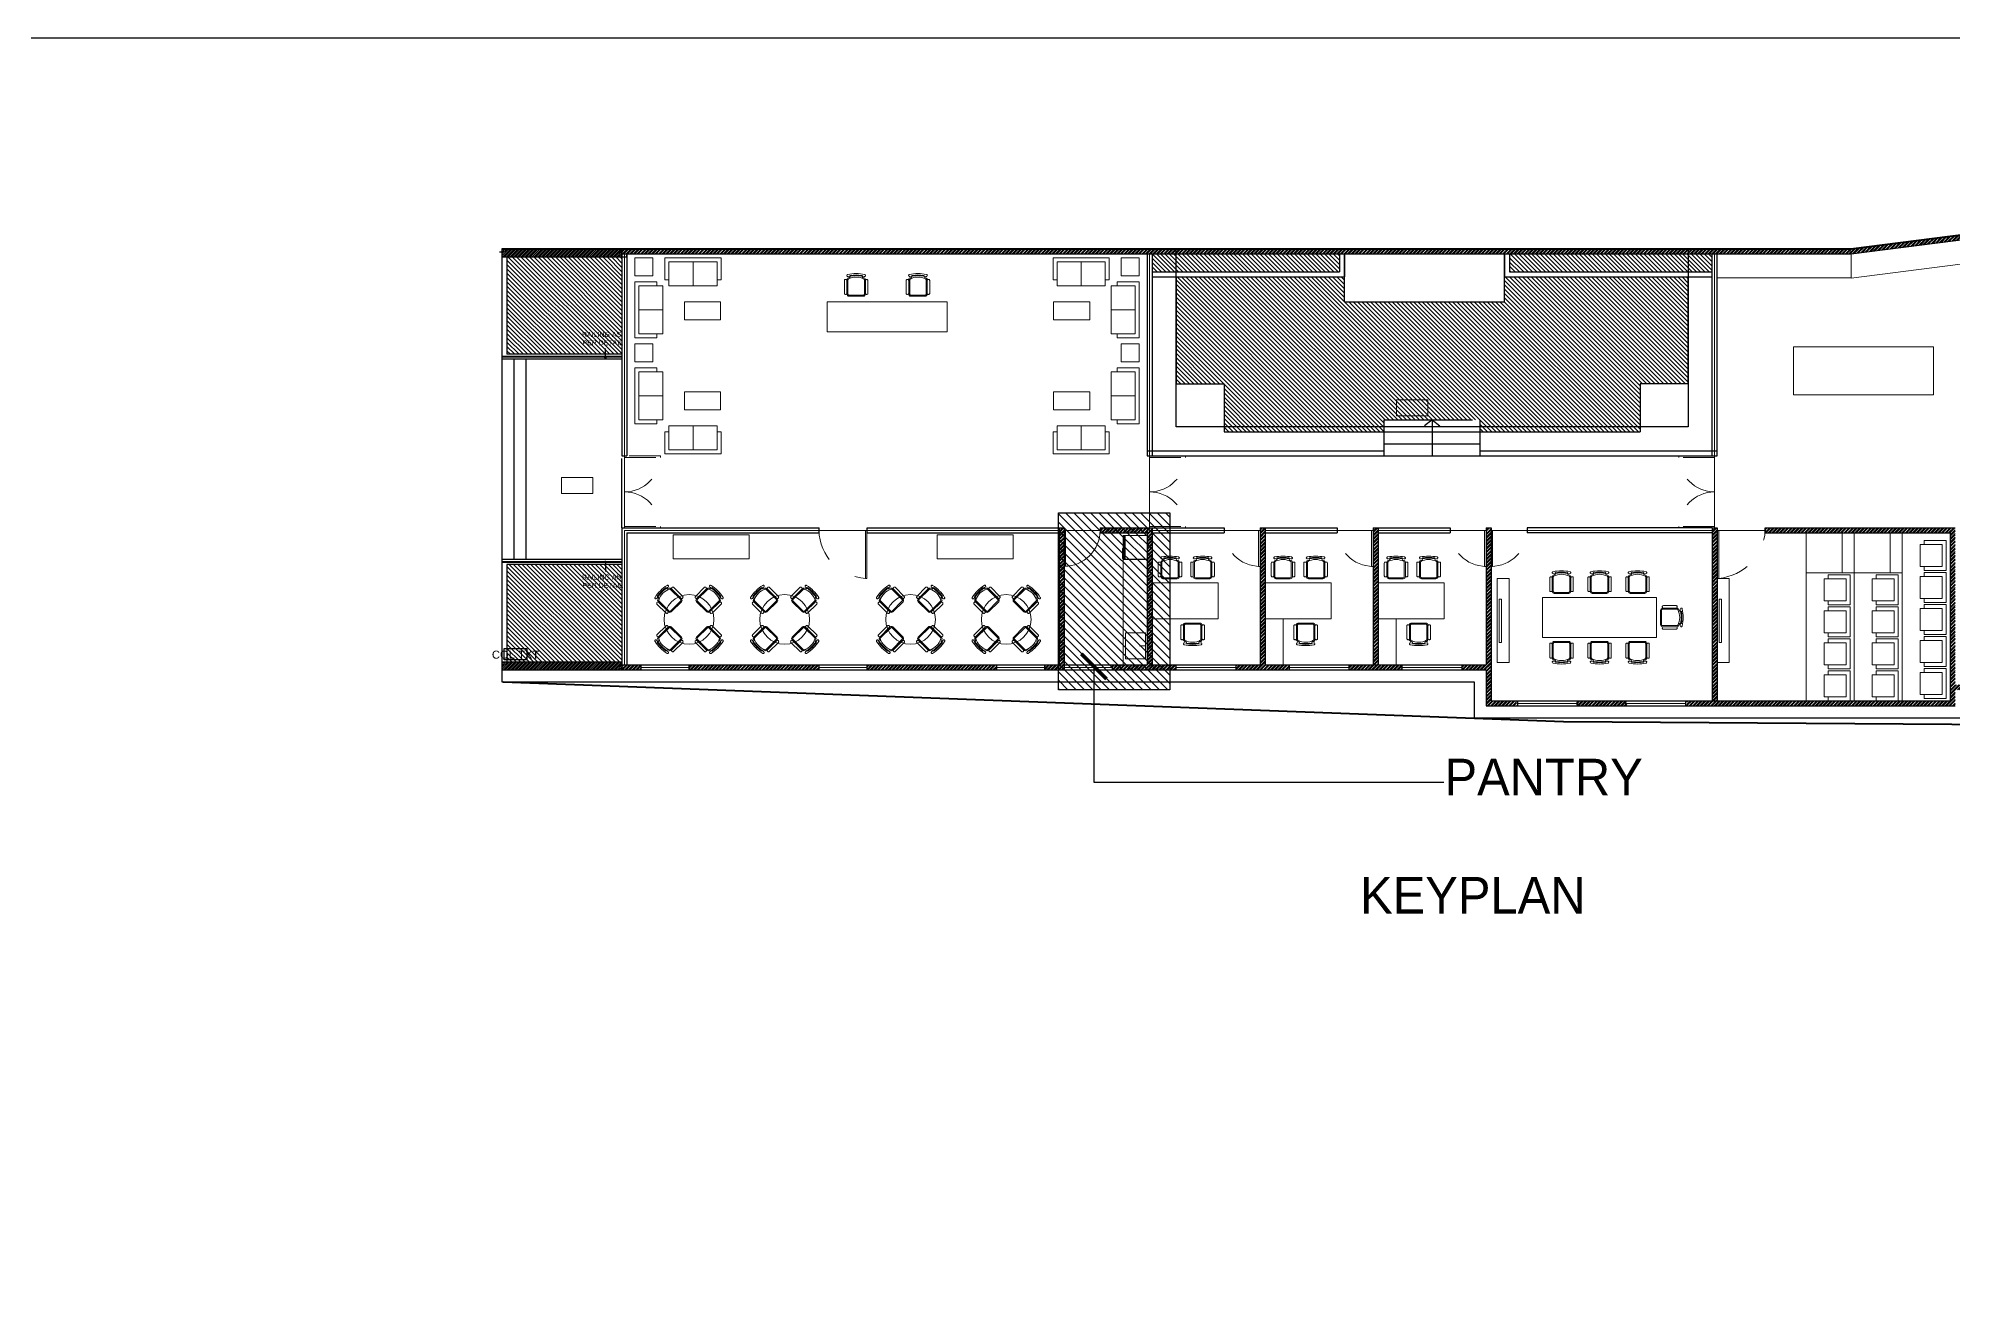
# Model space of a CAD drawing. Header units: metres. Extents: x 494 to 1845, y -666 to 1061.
# Drawn here: x 1405.36 to 1411.47, y 292.71 to 296.7 of the extents above; entities that cross this region are included whole.
import ezdxf
from ezdxf.enums import TextEntityAlignment as Align

# ---------------------------------------------------------------- set-up
doc = ezdxf.new("R2010")
doc.units = ezdxf.units.M
doc.header["$MEASUREMENT"] = 0
for name, pattern in [('1', [0]), ('141011 - Typical Flr Plans -1 - 1.5 & 1-2 BHK_ Kolshet Namrata1$0$HIDDEN', [0.375, 0.25, -0.125]), ('ACAD_ISO02W100', [15, 12, -3])]:
    doc.linetypes.add(name, pattern=pattern)
for name, color, linetype, lineweight in [('01 WALL', 7, 'Continuous', 25), ('07 TEXT', 7, 'Continuous', 13), ('A-Wall Hatch', 8, 'Continuous', 9), ('col hatch', 8, 'Continuous', 13), ('VDA-DOOR', 23, 'Continuous', 5), ('VDA-FURNITURE', 8, 'Continuous', 13), ('VDA-HATCH', 8, 'Continuous', 9), ('VDA-RAILING', 25, 'Continuous', 5), ('VDA-WALL', 250, 'Continuous', 25), ('VDA-WINDOW', 5, 'Continuous', 9), ('VDA_FURNITURE', 8, 'Continuous', 13)]:
    doc.layers.add(name, color=color, linetype=linetype, lineweight=lineweight)
for name, color, linetype in [('COLUMN', 1, 'Continuous'), ('PLOT - SURVEY', 1, '1'), ('SHEET', 7, 'Continuous'), ('VDA-TEXT', 250, '1'), ('VDA-WALL BELOW', 8, 'Continuous'), ('VDA_RAILING NOTE', 4, '1'), ('VDA_ROOF', 250, 'Continuous')]:
    doc.layers.add(name, color=color, linetype=linetype)
doc.styles.add('arial', font='arial.ttf', dxfattribs={"height": 0.3})
doc.styles.add('AutoDCRFont', font='arial.ttf')
doc.styles.add('RS', font='GOTHIC.TTF')
doc.styles.get("Standard").update_dxf_attribs({"font": 'arial.ttf'})
doc.dimstyles.new('SMALL', dxfattribs={"dimtxt": 0.16, "dimasz": 0.05, "dimexe": 0, "dimexo": 0, "dimgap": 0.05, "dimtad": 0, "dimdec": 1, "dimzin": 0, "dimdsep": 46, "dimtxsty": 'RS', "dimblk": 'ARCHTICK', "dimcen": 2.5, "dimclrd": 256, "dimclre": 256, "dimclrt": 5, "dimadec": 0, "dimazin": 0, "dimtfac": 1, "dimtofl": 0, "dimtmove": 0, "dimatfit": 3, "dimldrblk": 'ARCHTICK', "dimfxl": 0, "dimtolj": 1, "dimtzin": 0, "dimarcsym": 0})
pattern_1 = [(45, (-1377.91861, -270.13824), (-0.0450780573, 0.0450780573), []), (45, (-1377.88856, -270.13824), (-0.0450780573, 0.0450780573), [])]
pattern_2 = [(315, (-1377.91861, -270.13824), (0.053916892, 0.053916892), [])]

# ---------------------------------------------------------------- blocks, each defined once
blk = doc.blocks.new('pantry')
at = {"layer": 'VDA_FURNITURE'}
blk.add_lwpolyline([(-0.6, 0), (0, 0), (0, 2.64), (-0.6, 2.64)], close=True, dxfattribs=at)
blk = doc.blocks.new('chair')
at = {"layer": 'VDA_FURNITURE'}
for p, q in [((-0.231, -0.511), (-0.231, -0.511)), ((0.231, -0.511), (0.231, -0.511))]:
    blk.add_line(p, q, dxfattribs=at)
for points in [[(0.18, -0.462), (0.18, -0.462, 0.414214), (0.231, -0.411), (0.231, -0.051, 0.414214), (0.18, 0), (-0.18, 0, 0.414214), (-0.231, -0.051), (-0.231, -0.411, 0.414214), (-0.18, -0.462)], [(0.197, -0.43, 0.211652), (0.205, -0.411), (0.205, -0.051, 0.414214), (0.18, -0.026), (-0.18, -0.026, 0.414214), (-0.205, -0.051), (-0.205, -0.411, 0.211652), (-0.197, -0.43)]]:
    blk.add_lwpolyline(points, format="xyb", dxfattribs=at)
for points in [[(-0.27, -0.045), (-0.257, -0.045, -0.414214), (-0.231, -0.071), (-0.231, -0.392, -0.414214), (-0.257, -0.417), (-0.27, -0.417, -0.414214), (-0.295, -0.392), (-0.295, -0.071, -0.414214)], [(0.27, -0.045), (0.257, -0.045, 0.414214), (0.231, -0.071), (0.231, -0.392, 0.414214), (0.257, -0.417), (0.27, -0.417, 0.414214), (0.295, -0.392), (0.295, -0.071, 0.414214)]]:
    blk.add_lwpolyline(points, format="xyb", close=True, dxfattribs=at)
for centre, radius, start, end in [((0, -0.068), 0.412, 241.4547, 298.5453), ((-0.188, -0.5), 0.0389, 327.8157, 77.159), ((0.188, -0.5), 0.0389, 102.841, 212.1843), ((-0.206, -0.518), 0.0257, 163.7398, 255.8623), ((-0.206, -0.518), 0.0257, 75.8623, 163.7398), ((0, 0.485), 1.05, 258.3098, 281.6902), ((0, 0.487), 1.001, 258.4635, 281.5365), ((0, 0.487), 1.02, 261.2358, 278.7642), ((0.206, -0.518), 0.0257, 16.2602, 104.1377), ((0.206, -0.518), 0.0257, 284.1377, 16.2602)]:
    blk.add_arc(centre, radius, start, end, dxfattribs=at)
blk = doc.blocks.new('table')
at = {"layer": 'VDA_FURNITURE'}
blk.add_circle((0, 0), 0.622, dxfattribs=at)
for p, rotation in [((-0.316, 0.316), 225), ((0.316, -0.316), 44.99999999999999)]:
    blk.add_blockref('chair', p, dxfattribs=dict(at, rotation=rotation))
at = {"layer": 'VDA_FURNITURE', "xscale": -1}
for p, rotation in [((0.316, 0.316), 135), ((-0.316, -0.316), 315.0000000000001)]:
    blk.add_blockref('chair', p, dxfattribs=dict(at, rotation=rotation))
blk = doc.blocks.new('2 seat sofa')
at = {"layer": 'VDA_FURNITURE'}
for p, q in [((0, 0), (1.4, 0)), ((0, -0.55), (0, 0)), ((0.1, -0.7), (0.1, -0.1)), ((0.1, -0.7), (0.1, -0.1)), ((0.1, -0.1), (1.3, -0.1)), ((0.7, -0.7), (0.7, -0.1)), ((1.3, -0.7), (1.3, -0.1)), ((1.4, -0.55), (1.4, 0)), ((0.1, -0.55), (0, -0.55)), ((1.3, -0.7), (0.1, -0.7)), ((1.4, -0.55), (1.3, -0.55))]:
    blk.add_line(p, q, dxfattribs=at)
blk = doc.blocks.new('fdasfdsaf')
at = {"layer": 'VDA_FURNITURE'}
blk.add_lwpolyline([(0, 0), (0.45, 0), (0.45, -0.45), (0, -0.45)], close=True, dxfattribs=at)
blk = doc.blocks.new('side table')
at = {"layer": 'VDA_FURNITURE'}
blk.add_lwpolyline([(0, 0), (0.9, 0), (0.9, -0.45), (0, -0.45)], close=True, dxfattribs=at)
blk = doc.blocks.new('reception')
at = {"layer": 'VDA_FURNITURE'}
blk.add_lwpolyline([(3, -0.75), (3, 0), (0, 0), (0, -0.75)], close=True, dxfattribs=at)
blk = doc.blocks.new('reception table')
at = {"layer": 'VDA_FURNITURE', "xscale": -1, "rotation": 180}
blk.add_blockref('chair', (0.728, 0.891), dxfattribs=at)
at = {"layer": 'VDA_FURNITURE', "rotation": 180}
blk.add_blockref('chair', (2.272, 0.891), dxfattribs=at)
at = {"layer": 'VDA_FURNITURE'}
blk.add_blockref('reception', (0, 0.75), dxfattribs=at)
blk = doc.blocks.new('stage')
at = {"layer": 'VDA_FURNITURE'}
blk.add_lwpolyline([(0, 0), (0, 1.2), (4, 1.2), (4, 0)], close=True, dxfattribs=at)
blk = doc.blocks.new('cabin table')
at = {"layer": 'VDA_FURNITURE'}
for p, q in [((-1.65, -0.9), (-1.65, 0)), ((-1.65, 0), (0, 0)), ((0, 0), (0, -0.9)), ((0, -0.9), (-1.65, -0.9))]:
    blk.add_line(p, q, dxfattribs=at)
blk = doc.blocks.new('side')
at = {"layer": 'VDA_FURNITURE', "color": 8}
for p, q in [((0, 1.15), (-0.45, 1.15)), ((-0.45, 1.15), (-0.45, 0)), ((0, 0), (0, 1.15)), ((-0.45, 0), (0, 0))]:
    blk.add_line(p, q, dxfattribs=at)
blk = doc.blocks.new('for cabin')
at = {"layer": 'VDA_FURNITURE', "rotation": 180}
blk.add_blockref('chair', (-1.262, 2.154), dxfattribs=at)
at = {"layer": 'VDA_FURNITURE', "xscale": -1, "rotation": 180}
blk.add_blockref('chair', (-0.45, 2.154), dxfattribs=at)
at = {"layer": 'VDA_FURNITURE'}
for name, p in [('cabin table', (0, 2.05)), ('side', (0, 0))]:
    blk.add_blockref(name, p, dxfattribs=at)
at = {"layer": 'VDA_FURNITURE', "xscale": -1}
blk.add_blockref('chair', (-1.015, 1.046), dxfattribs=at)
blk = doc.blocks.new('screen')
at = {"layer": 'VDA_FURNITURE'}
for points in [[(0, 2.099), (-0.3, 2.099), (-0.3, 0), (0, 0)], [(-0.049, 1.584), (-0.108, 1.584), (-0.108, 0.495), (-0.049, 0.495)]]:
    blk.add_lwpolyline(points, close=True, dxfattribs=at)
blk = doc.blocks.new('confo table')
at = {"layer": 'VDA_FURNITURE'}
blk.add_lwpolyline([(0, 0), (0, 1), (2.85, 1), (2.85, 0)], close=True, dxfattribs=at)
blk = doc.blocks.new('confo seating')
at = {"layer": 'VDA_FURNITURE', "xscale": -1, "rotation": 180}
for p in [(-2.375, 0.6), (-0.475, 0.6)]:
    blk.add_blockref('chair', p, dxfattribs=at)
at = {"layer": 'VDA_FURNITURE'}
for p, rotation in [((-1.425, 0.6), 180), ((-2.95, 0), 270)]:
    blk.add_blockref('chair', p, dxfattribs=dict(at, rotation=rotation))
for name, p in [('confo table', (-2.85, -0.5)), ('chair', (-2.375, -0.6)), ('chair', (-0.475, -0.6))]:
    blk.add_blockref(name, p, dxfattribs=at)
at = {"layer": 'VDA_FURNITURE', "xscale": -1}
blk.add_blockref('chair', (-1.425, -0.6), dxfattribs=at)
blk = doc.blocks.new('seat')
at = {"layer": 'VDA_FURNITURE', "extrusion": (-0.000170057, 4.78234e-05, 1)}
for p, q in [((0, 0.275, -3.668), (0, -0.275, 3.668)), ((0.55, 0.275, -3.668), (0, 0.275, 3.668)), ((0.65, 0.375, -3.668), (0.1, 0.375, 3.668)), ((0.101, 0.274, -3.668), (0.101, 0.275, -3.668)), ((0.55, -0.275, -3.668), (0.55, 0.275, 3.668)), ((0.65, -0.375, -3.668), (0.65, 0.375, 3.668)), ((0, -0.275, -3.668), (0.55, -0.275, 3.668)), ((0.1, -0.375, -3.668), (0.65, -0.375, 3.668))]:
    blk.add_line(p, q, dxfattribs=at)
at = {"layer": 'VDA_FURNITURE'}
for p, q in [((0.1, 0.275, 3.668), (0.1, 0.375, 3.668)), ((0.1, -0.375, 3.668), (0.1, -0.275, 3.668))]:
    blk.add_line(p, q, dxfattribs=at)
blk = doc.blocks.new('MODEL')
at = {"layer": 'VDA_FURNITURE'}
for p, q in [((0, 1.2), (-3.5, 1.2)), ((-3.5, 1.2), (-3.5, 0)), ((0, 0), (0, 1.2)), ((-3.5, 0), (0, 0))]:
    blk.add_line(p, q, dxfattribs=at)
blk = doc.blocks.new('afasfdas')
at = {"layer": 'VDA-DOOR', "color": 5, "linetype": '141011 - Typical Flr Plans -1 - 1.5 & 1-2 BHK_ Kolshet Namrata1$0$HIDDEN'}
for p, q in [((-0.038, -0.001), (-0.038, -0.9)), ((0, -0.001), (-0.038, -0.001)), ((0, -0.9), (0, -0.001)), ((-0.038, -0.9), (0, -0.9))]:
    blk.add_line(p, q, dxfattribs=at)
blk.add_arc((0, 0), 0.9, 180.0425, 270, dxfattribs=at)
blk = doc.blocks.new('DXFG-flat-2-flat-28-flat-1-flat-1-flat-1-flat-1-flat-1-flat-1-flat-1-flat-1-flat-2-flat-1-flat-1-flat-1-flat-1-flat-1-flat-5-flat-1')
at = {"layer": 'VDA-DOOR'}
blk.add_line((-147.599, -172.986), (-147.599, -172.95), dxfattribs=at)
at = {"layer": 'VDA-DOOR', "color": 5}
for p, q in [((-147.599, -172.95), (-146.732, -172.95)), ((-146.732, -172.986), (-147.599, -172.986)), ((-146.732, -172.95), (-146.732, -172.986))]:
    blk.add_line(p, q, dxfattribs=at)
at = {"layer": 'VDA-DOOR', "color": 5, "linetype": 'ACAD_ISO02W100', "ltscale": 0.01}
blk.add_arc((-146.731, -172.95), 0.868, 180, 269.9575, dxfattribs=at)
blk = doc.blocks.new('dsafsdaf')
at = {"layer": 'VDA-DOOR'}
for p, q in [((0, 0.038), (1.2, 0.038)), ((0, 0), (0, 0.038)), ((1.2, 0), (0, 0)), ((1.2, 0.038), (1.2, 0))]:
    blk.add_line(p, q, dxfattribs=at)
at = {"layer": 'VDA-DOOR', "linetype": 'ACAD_ISO02W100', "ltscale": 0.01}
blk.add_arc((-0.078, -0.081), 1.283, 5.3091, 86.5329, dxfattribs=at)
blk = doc.blocks.new('zw$8B81')
at = {"layer": 'VDA-FURNITURE', "extrusion": (-2.11098e-05, -1.08635e-08, 1)}
for p, q in [((0.013, 0.575), (0, 0.575)), ((0, 0.575), (0, 0.325)), ((0.037, 0.6), (0.013, 0.6)), ((0.013, 0.6), (0.013, 0)), ((0.037, 0.6), (0.037, 0)), ((0.05, 0.575), (0.037, 0.575)), ((0.612, 0.6), (0.05, 0.6)), ((0.05, 0.6), (0.05, 0)), ((0.062, 0.6), (0.062, 0)), ((0.612, 0), (0.612, 0.6)), ((0.013, 0.325), (0, 0.325)), ((0.013, 0), (0.037, 0)), ((0.037, 0.025), (0.05, 0.025)), ((0.05, 0), (0.612, 0))]:
    blk.add_line(p, q, dxfattribs=at)
blk = doc.blocks.new('zw$9BC4')
at = {"layer": 'VDA-FURNITURE'}
blk.add_line((0.325, 0), (0.325, 0.154), dxfattribs=at)
blk.add_lwpolyline([(0, 0), (0.65, 0), (0.65, 0.5), (0, 0.5)], close=True, dxfattribs=at)
blk = doc.blocks.new('DFSDFASDFASD')
at = {"layer": 'VDA_ROOF', "color": 5, "lineweight": 30, "ltscale": 4}
for points in [[(43.72, 7.876), (16.866, 4.45), (-16.85, 4.45), (-16.85, -6.375), (7.45, -6.375), (7.45, -7.275), (43.72, -7.275), (43.72, -3.8), (45.045, -3.8), (45.045, 0.825), (43.72, 0.825)], [(12.8, 0), (0, 0), (0, 4.45), (12.8, 4.45)]]:
    blk.add_lwpolyline(points, close=True, dxfattribs=at)
blk = doc.blocks.new('_ArchTick')
at = {"color": 0, "linetype": 'ByBlock', "const_width": 0.15}
blk.add_lwpolyline([(-0.5, -0.5), (0.5, 0.5)], dxfattribs=at)
blk = doc.blocks.new('DASFA')
at = {"layer": 'VDA-DOOR', "color": 5}
for p, q in [((0.974, 0.629), (0.974, -0.571)), ((1.012, 0.629), (0.974, 0.629)), ((1.012, -0.571), (1.012, 0.629))]:
    blk.add_line(p, q, dxfattribs=at)
at = {"layer": 'VDA-DOOR'}
blk.add_line((0.974, -0.571), (1.012, -0.571), dxfattribs=at)
at = {"layer": 'VDA-DOOR', "color": 5, "linetype": 'ACAD_ISO02W100', "ltscale": 0.01}
blk.add_arc((1.037, 0.652), 1.225, 181.0882, 267.0698, dxfattribs=at)
blk = doc.blocks.new('fdsfdsf')
at = {"layer": 'VDA-DOOR'}
for p, q in [((0, -0.899), (0, 0)), ((0, 0), (0.038, 0)), ((0.038, 0), (0.038, -0.899)), ((0.9, 0), (0, 0)), ((0.038, -0.899), (0, -0.899))]:
    blk.add_line(p, q, dxfattribs=at)
blk.add_arc((0, 0.001), 0.9, 270, 359.9575, dxfattribs=at)
blk = doc.blocks.new('FDSAFSDF')
at = {"layer": 'A-Wall Hatch'}
h = blk.add_hatch(dxfattribs=at)
h.set_pattern_fill('ANSI31', color=62, scale=0.61, angle=270)
h.set_pattern_definition(pattern_2)
h.paths.add_polyline_path([(21.324, 7.63), (21.324, 10.067), (24.199, 10.067), (24.199, 7.63)])
h.paths.add_polyline_path([(21.324, -0.058), (24.199, -0.058), (24.199, 2.38), (21.324, 2.38)])
h.paths.add_polyline_path([(62.369, 11.092), (69.599, 11.092), (69.592, 12.014)])
h.paths.add_polyline_path([(69.599, 11.96), (73.624, 11.96), (73.624, 12.528), (69.592, 12.014)])
h = blk.add_hatch(dxfattribs=at)
h.set_pattern_fill('ANSI31', color=62, scale=0.61, angle=270)
h.set_pattern_definition(pattern_2)
h.paths.add_polyline_path([(37.449, 10.142), (37.449, 9.692), (42.136, 9.692), (42.136, 10.142)])
h.paths.add_polyline_path([(46.386, 10.142), (46.386, 9.692), (51.449, 9.692), (51.449, 10.142)])
h = blk.add_hatch(dxfattribs=at)
h.set_pattern_fill('ANSI31', color=62, scale=0.61, angle=270)
h.set_pattern_definition([(315, (125.59169, 8.36143), (0.05391689, 0.05391689), [])])
h.paths.add_polyline_path([(38.049, 9.567), (42.261, 9.567), (42.261, 8.942), (46.261, 8.942), (46.261, 9.567), (50.849, 9.567), (50.849, 6.892), (49.649, 6.892), (49.649, 5.692), (45.649, 5.692), (45.649, 5.992), (43.249, 5.992), (43.249, 5.692), (39.249, 5.692), (39.249, 6.892), (38.049, 6.892)])
at = {"layer": 'VDA-HATCH'}
h = blk.add_hatch(dxfattribs=at)
h.set_pattern_fill('ANSI32', color=256, scale=0.17)
h.set_pattern_definition(pattern_1)
h.paths.add_polyline_path([(73.749, 12.544), (73.747, 12.67), (54.914, 10.267), (24.199, 10.267), (24.199, 10.142), (54.922, 10.142)])
h.paths.add_polyline_path([(36.449, -0.258), (36.449, -0.133), (37.324, -0.133), (37.324, 3.292), (37.386, 3.292), (37.449, 3.292), (37.449, -0.133), (38.049, -0.133), (38.049, -0.258)])
h.paths.add_polyline_path([(42.374, -0.258), (42.374, -0.133), (42.974, -0.133), (42.974, 3.292), (43.099, 3.292), (43.099, -0.133), (43.699, -0.133), (43.699, -0.258)])
h.paths.add_polyline_path([(39.549, -0.258), (39.549, -0.133), (40.149, -0.133), (40.149, 3.292), (40.274, 3.292), (40.274, -0.133), (40.874, -0.133), (40.874, -0.258)])
h.paths.add_polyline_path([(45.199, -0.258), (45.199, -0.133), (45.799, -0.133), (45.799, 3.292), (45.924, 3.292), (45.924, -0.258)])
h.paths.add_polyline_path([(78.819, 9.055), (78.819, 9.142), (79.544, 9.142), (79.544, 9.017), (78.944, 9.017), (78.944, 7.817), (78.819, 7.817)])
h.paths.add_polyline_path([(76.012, 12.959), (76.967, 13.081), (77.141, 13.103), (77.167, 13.106), (78.021, 13.215), (78.036, 13.091), (76.028, 12.835)])
h.paths.add_polyline_path([(81.344, 13.639), (81.469, 13.639), (81.469, 8.717), (81.344, 8.717)])
h.paths.add_polyline_path([(79.806, 13.443), (79.822, 13.319), (81.344, 13.513), (81.344, 13.639)])
h.paths.add_polyline_path([(59.024, -0.758), (59.024, 2.267), (59.149, 2.267), (59.149, -0.758)])
h.paths.add_polyline_path([(58.874, 3.167), (58.874, 3.292), (61.524, 3.292), (61.524, 3.167)])
h.paths.add_polyline_path([(61.524, 0.992), (61.649, 0.992), (61.649, -1.158), (61.524, -1.158)])
h.paths.add_polyline_path([(80.294, 9.017), (80.294, 9.142), (81.344, 9.142), (81.344, 9.017)])
h.paths.add_polyline_path([(60.499, 0.717), (61.524, 0.717), (61.524, 0.842), (60.499, 0.842)])
h.paths.add_polyline_path([(45.799, -1.158), (45.799, -1.033), (46.555, -1.033), (46.555, -1.158)])
h.paths.add_polyline_path([(48.055, -1.158), (48.055, -1.033), (49.317, -1.033), (49.317, -1.158)])
h.paths.add_polyline_path([(45.799, -0.258), (45.799, -1.033), (45.924, -1.033), (45.924, -0.258)])
h.paths.add_polyline_path([(58.274, 0.267), (59.024, 0.267), (59.024, 0.392), (58.274, 0.392)])
h.paths.add_polyline_path([(73.749, 12.67), (73.749, 12.544), (74.243, 12.607), (74.227, 12.731)])
h.paths.add_polyline_path([(60.499, -0.758), (60.499, -0.033), (60.624, -0.033), (60.624, -0.758)])
h.paths.add_polyline_path([(58.424, 1.89), (59.024, 1.89), (59.024, 2.015), (58.424, 2.015)])
h.paths.add_polyline_path([(58.574, -0.758), (58.574, -0.633), (59.024, -0.633), (59.024, -0.758)])
h.paths.add_polyline_path([(57.524, -0.758), (57.524, -0.633), (57.974, -0.633), (57.974, -0.758)])
h.paths.add_polyline_path([(71.074, 8.717), (71.199, 8.717), (71.199, 9.142), (71.074, 9.142), (71.074, 8.717)])
h.paths.add_polyline_path([(73.624, 8.717), (73.624, 9.142), (73.749, 9.142), (73.749, 8.717)])
h.paths.add_polyline_path([(76.444, 8.717), (76.444, 9.142), (76.569, 9.142), (76.569, 8.717), (76.444, 8.717)])
h.paths.add_polyline_path([(60.499, -0.758), (60.124, -0.758), (60.124, -0.633), (60.499, -0.633)])
h.paths.add_polyline_path([(59.149, -0.758), (59.149, -0.633), (59.524, -0.633), (59.524, -0.758)])
h.paths.add_polyline_path([(81.344, 7.817), (81.469, 7.817), (81.469, 8.117), (81.344, 8.117)])
h.paths.add_polyline_path([(60.624, -0.758), (60.624, -0.633), (60.774, -0.633), (60.774, -0.758)])
h.paths.add_polyline_path([(61.524, -0.758), (61.374, -0.758), (61.374, -0.633), (61.524, -0.633)])
h.paths.add_polyline_path([(50.817, -1.033), (50.817, -1.158), (57.524, -1.158), (57.524, 3.292), (52.774, 3.292), (52.774, 3.167), (57.399, 3.167), (57.399, -1.033), (51.574, -1.033), (51.574, 3.292), (51.449, 3.292), (51.449, -1.033)])
h.paths.add_polyline_path([(24.199, -0.133), (24.681, -0.133), (24.681, -0.258), (24.199, -0.258)])
h.paths.add_polyline_path([(25.881, -0.258), (25.881, -0.133), (29.124, -0.133), (29.124, -0.258)])
h.paths.add_polyline_path([(30.324, -0.133), (33.566, -0.133), (33.566, -0.258), (30.324, -0.258)])
h.paths.add_polyline_path([(35.124, 3.292), (35.249, 3.292), (35.249, -0.258), (34.766, -0.258), (34.766, -0.133), (35.124, -0.133)])
h = blk.add_hatch(dxfattribs=at)
h.set_pattern_fill('ANSI31', color=256, scale=0.26)
h.set_pattern_definition([(45, (-1377.91861, -270.13824), (-0.0229809704, 0.0229809704), [])])
h.paths.add_polyline_path([(21.199, 10.267), (21.199, 10.067), (24.199, 10.067), (24.199, 10.267)])
h.paths.add_polyline_path([(21.199, -0.258), (24.199, -0.258), (24.199, -0.133), (24.199, -0.058), (21.199, -0.058)])
h = blk.add_hatch(dxfattribs=at)
h.set_pattern_fill('ANSI32', color=256, scale=0.17)
h.set_pattern_definition(pattern_1)
h.paths.add_polyline_path([(36.149, 3.167), (36.149, 3.292), (37.324, 3.292), (37.324, 3.167)])
for q in [(44.259, 5.844), (44.449, 5.092), (44.638, 5.844)]:
    blk.add_line((44.449, 5.992), q)
at = {"color": 105, "lineweight": 30}
blk.add_lwpolyline([(21.199, 10.067), (24.324, 10.067), (24.324, 10.142), (54.922, 10.142), (73.624, 12.528)], dxfattribs=at)
at = {"layer": '07 TEXT'}
for points in [[(44.34, 6.491), (43.555, 6.491), (43.555, 6.092), (44.34, 6.092)], [(23.472, 4.551), (22.688, 4.551), (22.688, 4.152), (23.472, 4.152)]]:
    blk.add_lwpolyline(points, close=True, dxfattribs=at)
at = {"layer": 'COLUMN'}
blk.add_lwpolyline([(21.257, 0.273), (21.821, 0.273), (21.821, -0.004), (21.257, -0.004)], close=True, dxfattribs=at)
at = {"layer": 'PLOT - SURVEY', "color": 250, "linetype": 'Continuous', "lineweight": 40}
for p, q in [((54.914, 10.267), (83.582, 13.925)), ((21.231, 10.267), (54.914, 10.267))]:
    blk.add_line(p, q, dxfattribs=at)
blk.add_lwpolyline([(21.231, -0.558), (47.734, -1.548), (84.13, -1.799)], dxfattribs=at)
at = {"layer": 'VDA-DOOR', "color": 5}
blk.add_line((29.124, 3.23), (30.324, 3.23), dxfattribs=at)
at = {"layer": 'VDA-DOOR'}
for p, q in [((39.249, 3.23), (40.149, 3.23)), ((42.074, 3.23), (42.974, 3.23)), ((44.899, 3.23), (45.799, 3.23)), ((45.924, 3.23), (46.824, 3.23)), ((51.574, 3.23), (52.774, 3.23))]:
    blk.add_line(p, q, dxfattribs=at)
at = {"layer": 'VDA-RAILING'}
for p, q in [((24.199, 7.58), (21.199, 7.58)), ((24.199, 7.555), (21.199, 7.555)), ((24.199, 2.455), (21.199, 2.455)), ((24.199, 2.43), (21.199, 2.43))]:
    blk.add_line(p, q, dxfattribs=at)
at = {"layer": 'VDA-WALL'}
for p, q in [((54.914, 10.267), (73.749, 12.67)), ((21.231, 10.267), (54.914, 10.267)), ((24.199, 10.267), (54.914, 10.267)), ((24.199, 10.142), (54.922, 10.142)), ((42.261, 8.942), (42.261, 10.142)), ((46.261, 8.942), (46.261, 10.142)), ((42.261, 8.942), (46.261, 8.942)), ((21.199, 7.505), (21.199, 2.505)), ((21.499, 7.505), (21.499, 2.505)), ((21.799, 7.505), (21.799, 2.505)), ((24.199, 3.292), (24.199, 5.03)), ((35.124, 3.292), (35.124, -0.133)), ((35.249, 3.292), (35.249, -0.258)), ((36.149, 3.292), (37.449, 3.292)), ((36.149, 3.292), (36.149, 3.167)), ((36.149, 3.167), (37.324, 3.167)), ((37.324, 3.292), (37.324, -0.133)), ((37.449, 3.292), (37.449, -0.133)), ((40.149, 3.292), (40.149, -0.133)), ((40.149, 3.292), (40.274, 3.292)), ((40.274, 3.292), (40.274, -0.133)), ((42.974, 3.292), (42.974, -0.133)), ((42.974, 3.292), (43.099, 3.292)), ((43.099, 3.292), (43.099, -0.133)), ((45.799, 3.292), (45.799, -0.133)), ((45.799, 3.292), (45.924, 3.292)), ((45.924, 3.292), (45.924, -0.258)), ((46.824, 3.292), (46.824, 3.167)), ((51.449, 3.292), (51.574, 3.292)), ((51.449, 3.292), (51.449, -1.033)), ((51.574, 3.292), (51.574, -1.033)), ((52.774, 3.292), (57.524, 3.292)), ((52.774, 3.292), (52.774, 3.167)), ((52.774, 3.167), (52.774, 3.292)), ((52.774, 3.167), (57.399, 3.167)), ((57.399, 3.167), (57.399, -1.033)), ((21.199, -0.058), (24.199, -0.058)), ((21.199, -0.058), (21.199, -0.258)), ((21.199, -0.258), (29.124, -0.258)), ((24.199, -0.133), (29.124, -0.133)), ((24.199, -0.133), (24.199, -0.258)), ((24.681, -0.258), (24.681, -0.133)), ((25.881, -0.133), (25.881, -0.258)), ((25.881, -0.258), (25.881, -0.133)), ((29.124, -0.258), (29.124, -0.133)), ((30.324, -0.133), (35.124, -0.133)), ((30.324, -0.258), (30.324, -0.133)), ((30.324, -0.258), (35.249, -0.258)), ((33.566, -0.258), (33.566, -0.133)), ((34.766, -0.133), (34.766, -0.258)), ((34.766, -0.258), (34.766, -0.133)), ((36.449, -0.133), (37.324, -0.133)), ((36.449, -0.133), (36.449, -0.258)), ((36.449, -0.258), (38.049, -0.258)), ((37.449, -0.133), (38.049, -0.133)), ((38.049, -0.258), (38.049, -0.133)), ((39.549, -0.133), (40.149, -0.133)), ((39.549, -0.258), (39.549, -0.133)), ((39.549, -0.258), (40.874, -0.258)), ((40.274, -0.133), (40.874, -0.133)), ((40.874, -0.133), (40.874, -0.258)), ((42.374, -0.133), (43.074, -0.133)), ((42.374, -0.258), (42.374, -0.133)), ((42.374, -0.258), (43.699, -0.258)), ((43.199, -0.133), (43.699, -0.133)), ((43.699, -0.258), (43.699, -0.133)), ((45.199, -0.133), (45.799, -0.133)), ((45.199, -0.258), (45.199, -0.133)), ((45.199, -0.258), (45.799, -0.258)), ((45.799, -0.258), (45.799, -1.158)), ((45.924, -0.258), (45.924, -1.033)), ((45.799, -1.158), (46.586, -1.158)), ((45.924, -1.033), (46.586, -1.033)), ((46.586, -1.033), (46.586, -1.158)), ((48.086, -1.033), (49.286, -1.033)), ((48.086, -1.158), (48.086, -1.033)), ((48.086, -1.158), (49.286, -1.158)), ((49.286, -1.033), (49.286, -1.158)), ((50.786, -1.033), (57.399, -1.033)), ((50.786, -1.033), (50.786, -1.158)), ((50.786, -1.158), (57.524, -1.158))]:
    blk.add_line(p, q, dxfattribs=at)
blk.add_lwpolyline([(21.199, 10.067), (24.199, 10.067), (24.199, 10.267), (21.199, 10.267)], close=True, dxfattribs=at)
at = {"layer": 'VDA-WALL BELOW'}
for p, q in [((21.199, 10.267), (21.199, 7.505)), ((21.324, 10.067), (21.324, 7.63)), ((24.199, 10.267), (24.199, 5.092)), ((24.324, 10.142), (24.324, 5.092)), ((37.324, 10.142), (37.324, 5.092)), ((37.449, 10.142), (37.449, 5.092)), ((42.136, 10.142), (42.136, 9.692)), ((42.261, 10.142), (42.261, 9.567)), ((46.261, 10.142), (46.261, 9.567)), ((46.386, 10.142), (46.386, 9.692)), ((51.449, 5.092), (51.449, 10.142)), ((51.574, 5.092), (51.574, 10.142)), ((37.449, 9.692), (42.136, 9.692)), ((46.386, 9.692), (51.449, 9.692)), ((37.449, 9.567), (42.261, 9.567)), ((38.049, 9.567), (38.049, 6.892)), ((46.261, 9.567), (51.449, 9.567)), ((50.849, 6.892), (50.849, 9.567)), ((24.199, 7.505), (21.199, 7.505)), ((24.199, 7.63), (21.324, 7.63)), ((38.049, 6.892), (39.249, 6.892)), ((39.249, 6.892), (39.249, 5.692)), ((49.649, 6.892), (49.649, 5.692)), ((50.849, 6.892), (49.649, 6.892)), ((43.249, 5.092), (43.249, 5.992)), ((43.249, 5.992), (45.461, 5.992)), ((45.649, 5.092), (45.649, 5.992)), ((39.249, 5.692), (49.649, 5.692)), ((43.249, 5.392), (45.649, 5.392)), ((24.199, 5.092), (24.324, 5.092)), ((37.324, 5.217), (43.249, 5.217)), ((37.324, 5.092), (51.574, 5.092)), ((44.449, 5.217), (44.462, 5.217)), ((45.649, 5.217), (51.574, 5.217)), ((24.199, 3.292), (24.199, -0.133)), ((24.199, 3.292), (29.124, 3.292)), ((24.324, 3.167), (24.324, -0.133)), ((24.324, 3.167), (29.124, 3.167)), ((29.124, 3.167), (29.124, 3.292)), ((29.124, 3.167), (29.124, 3.292)), ((30.324, 3.292), (35.249, 3.292)), ((30.324, 3.167), (30.324, 3.292)), ((30.324, 3.167), (30.324, 3.292)), ((30.324, 3.167), (35.124, 3.167)), ((37.449, 3.292), (39.249, 3.292)), ((37.449, 3.167), (39.251, 3.167)), ((39.249, 3.292), (39.249, 3.167)), ((39.249, 3.292), (39.249, 3.167)), ((40.274, 3.292), (42.074, 3.292)), ((40.274, 3.167), (42.074, 3.167)), ((42.074, 3.292), (42.074, 3.167)), ((42.074, 3.292), (42.074, 3.167)), ((43.099, 3.292), (44.899, 3.292)), ((43.099, 3.167), (44.899, 3.167)), ((44.899, 3.292), (44.899, 3.167)), ((44.899, 3.292), (44.899, 3.167)), ((51.449, 3.292), (46.824, 3.292)), ((46.824, 3.292), (46.824, 3.167)), ((51.449, 3.167), (46.824, 3.167)), ((24.199, 2.505), (21.199, 2.505)), ((21.199, 2.505), (21.199, -0.058)), ((24.199, 2.38), (21.324, 2.38)), ((21.324, 2.38), (21.324, -0.058)), ((21.199, -0.258), (21.199, -0.557)), ((24.681, -0.133), (25.881, -0.133)), ((24.681, -0.258), (25.881, -0.258)), ((29.124, -0.133), (30.324, -0.133)), ((29.124, -0.258), (30.324, -0.258)), ((33.566, -0.133), (34.766, -0.133)), ((33.566, -0.258), (34.766, -0.258)), ((35.249, -0.133), (36.449, -0.133)), ((35.249, -0.258), (36.449, -0.258)), ((38.049, -0.133), (39.574, -0.133)), ((38.049, -0.258), (39.549, -0.258)), ((40.874, -0.133), (42.374, -0.133)), ((40.874, -0.258), (42.374, -0.258)), ((43.699, -0.133), (45.199, -0.133)), ((43.699, -0.258), (45.199, -0.258)), ((46.586, -1.033), (48.086, -1.033)), ((46.586, -1.158), (48.086, -1.158)), ((49.286, -1.033), (50.786, -1.033)), ((49.286, -1.158), (50.786, -1.158))]:
    blk.add_line(p, q, dxfattribs=at)
blk.add_lwpolyline([(21.199, 10.23), (21.199, 10.18), (21.139, 10.18)], dxfattribs=at)
at = {"layer": 'VDA-WINDOW'}
for p, q in [((24.261, 10.142), (24.261, 5.092)), ((37.386, 10.142), (37.386, 5.092)), ((51.511, 5.092), (51.511, 10.142)), ((24.261, 3.33), (24.261, 5.054)), ((37.386, 3.33), (37.386, 5.054)), ((51.511, 3.33), (51.511, 5.054)), ((24.261, 3.23), (29.124, 3.23)), ((24.261, 3.23), (24.261, -0.133)), ((30.324, 3.23), (35.124, 3.23)), ((37.449, 3.23), (39.299, 3.23)), ((40.274, 3.23), (42.074, 3.23)), ((43.099, 3.23), (44.949, 3.23)), ((51.449, 3.23), (46.824, 3.23)), ((24.681, -0.195), (25.881, -0.195)), ((29.124, -0.195), (30.324, -0.195)), ((33.566, -0.195), (34.766, -0.195)), ((35.249, -0.195), (36.449, -0.195)), ((38.049, -0.195), (39.549, -0.195)), ((40.874, -0.195), (42.374, -0.195)), ((43.699, -0.195), (45.199, -0.195)), ((46.586, -1.095), (48.086, -1.095)), ((49.286, -1.095), (50.786, -1.095))]:
    blk.add_line(p, q, dxfattribs=at)
at = {"layer": 'VDA_FURNITURE'}
for p, q in [((53.799, 3.167), (53.799, -1.033)), ((54.699, 3.167), (54.699, 2.167)), ((54.999, 3.167), (54.999, -1.033)), ((55.899, 3.167), (55.899, 2.167)), ((56.199, 3.167), (56.199, -1.033)), ((53.799, 2.167), (56.199, 2.167))]:
    blk.add_line(p, q, dxfattribs=at)
for points in [[(51.574, 10.142), (54.922, 10.142), (54.922, 9.542), (51.574, 9.542)], [(54.922, 10.142), (57.906, 10.523), (57.982, 9.928), (54.922, 9.537)], [(27.374, 2.517), (27.374, 3.117), (25.474, 3.117), (25.474, 2.517)], [(33.974, 2.517), (33.974, 3.117), (32.074, 3.117), (32.074, 2.517)]]:
    blk.add_lwpolyline(points, close=True, dxfattribs=at)
for name, p in [('DFSDFASDFASD', (38.049, 5.817)), ('fdsfdsf', (35.249, 3.23))]:
    blk.add_blockref(name, p)
at = {"layer": 'VDA-DOOR', "color": 192}
for p, rotation in [((24.26, 5.092), 90), ((37.385, 5.092), 90), ((51.512, 3.292), 270.0000000000001)]:
    blk.add_blockref('afasfdas', p, dxfattribs=dict(at, rotation=rotation))
at = {"layer": 'VDA-DOOR', "color": 192, "xscale": -1}
for p, rotation in [((51.512, 5.092), 270), ((24.26, 3.292), 89.99999999999986), ((37.385, 3.292), 89.99999999999987)]:
    blk.add_blockref('afasfdas', p, dxfattribs=dict(at, rotation=rotation))
at = {"layer": 'VDA-DOOR'}
blk.add_blockref('DASFA', (29.311, 2.601), dxfattribs=at)
at = {"layer": 'VDA-DOOR', "extrusion": (0, 0, -1), "yscale": 1.036440322957658, "zscale": -1.036440322957658}
for p, xscale, rotation in [((-219.401, 155.308), 1.036440322957658, 90.00000000000006), ((-222.226, 155.308), 1.036440322957658, 90.00000000000006), ((-225.051, 155.308), 1.036440322957658, 89.99999999929801), ((133.328, 155.308), -1.036440322957658, 269.9999999999999)]:
    blk.add_blockref('DXFG-flat-2-flat-28-flat-1-flat-1-flat-1-flat-1-flat-1-flat-1-flat-1-flat-1-flat-2-flat-1-flat-1-flat-1-flat-1-flat-1-flat-5-flat-1', p, dxfattribs=dict(at, xscale=xscale, rotation=rotation))
at = {"layer": 'VDA-DOOR', "rotation": 270}
blk.add_blockref('dsafsdaf', (51.574, 3.23), dxfattribs=at)
at = {"layer": 'VDA-FURNITURE', "xscale": -1}
for name, p, rotation in [('zw$8B81', (36.711, 3.105), 180.0000002734011), ('zw$9BC4', (37.285, 0.667), 90.0000002734226)]:
    blk.add_blockref(name, p, dxfattribs=dict(at, rotation=rotation))
at = {"layer": 'VDA_FURNITURE'}
for name, p in [('stage', (42.261, 8.942)), ('fdasfdsaf', (24.524, 10.042)), ('2 seat sofa', (25.274, 10.042)), ('reception table', (29.324, 8.192)), ('side table', (25.758, 8.942)), ('MODEL', (56.983, 6.621)), ('seat', (56.649, 2.602)), ('pantry', (37.324, -0.133)), ('table', (25.875, 1.004)), ('table', (28.265, 1.004)), ('table', (31.413, 1.004)), ('table', (33.803, 1.004)), ('seat', (54.249, 1.742)), ('seat', (55.449, 1.742)), ('seat', (56.649, 1.802)), ('seat', (54.249, 0.942)), ('seat', (55.449, 0.942)), ('seat', (56.649, 1.002)), ('seat', (54.249, 0.142)), ('seat', (55.449, 0.142)), ('seat', (56.649, 0.202)), ('seat', (54.249, -0.658)), ('seat', (55.449, -0.658)), ('seat', (56.649, -0.598))]:
    blk.add_blockref(name, p, dxfattribs=at)
at = {"layer": 'VDA_FURNITURE', "xscale": -1}
for name, p in [('2 seat sofa', (36.374, 10.042)), ('fdasfdsaf', (37.124, 10.042)), ('side table', (35.889, 8.942)), ('for cabin', (37.449, -0.133)), ('for cabin', (40.274, -0.133)), ('for cabin', (43.099, -0.133)), ('screen', (46.074, -0.07)), ('confo seating', (47.208, 1.053)), ('screen', (51.574, -0.07))]:
    blk.add_blockref(name, p, dxfattribs=at)
for name, p, rotation in [('2 seat sofa', (24.524, 9.44), 89.99999999999967), ('fdasfdsaf', (24.524, 7.44), 180), ('2 seat sofa', (37.124, 5.89), 269.9999999999999), ('side table', (25.758, 6.24), 180), ('2 seat sofa', (25.274, 5.14), 180)]:
    blk.add_blockref(name, p, dxfattribs=dict(at, rotation=rotation))
at = {"layer": 'VDA_FURNITURE'}
for name, p, rotation in [('2 seat sofa', (37.124, 9.44), 270.0000000000001), ('fdasfdsaf', (37.124, 7.44), 180), ('2 seat sofa', (24.524, 5.89), 90.00000000000007), ('side table', (35.889, 6.24), 180), ('2 seat sofa', (36.374, 5.14), 180)]:
    blk.add_blockref(name, p, dxfattribs=dict(at, rotation=rotation))
at = {"layer": 'COLUMN', "style": 'arial'}
blk.add_attdef('SA2', text='', height=0.2, dxfattribs=at).set_placement((21.537, 0.023), align=Align.CENTER)
at = {"layer": 'VDA_RAILING NOTE', "char_height": 0.125, "width": 1.28939}
for insert, attachment_point in [((24.227, 8.191), 3), ((24.227, 1.793), 9)]:
    blk.add_mtext('\\pt0;RAILING AS  PER DETAIL', dxfattribs=dict(at, insert=insert, attachment_point=attachment_point))
at = {"layer": 'VDA_RAILING NOTE'}
for points in [[(23.783, 7.541, 0), (23.783, 7.779, 0)], [(23.783, 2.443, 0), (23.783, 2.205, 0)]]:
    blk.add_leader(points, dimstyle='SMALL', override={"dimasz": 0.06, "dimclrd": 4, "dimldrblk": 'Dot', "dimfxl": 0.18}, dxfattribs=at)

msp = doc.modelspace()

# ---------------------------------------------------------------- hatches: boundary and pattern name
at = {"layer": 'col hatch', "ltscale": 0.06}
h = msp.add_hatch(dxfattribs=at)
h.set_pattern_fill('ANSI31', color=6, scale=0.150226, angle=270)
h.set_pattern_definition([(315, (1353.770685, 269.608457), (0.013278233, 0.013278233), [])])
h.paths.add_polyline_path([(1408.6131, 295.1824), (1408.9687, 295.1824), (1408.9687, 294.6177), (1408.6131, 294.6177)])

# ---------------------------------------------------------------- linework, layer by layer
at = {"layer": '01 WALL', "color": 6}
msp.add_lwpolyline([(1408.6131, 295.1824), (1408.9687, 295.1824), (1408.9687, 294.6177), (1408.6131, 294.6177)], close=True, dxfattribs=at)
at = {"layer": 'SHEET'}
msp.add_lwpolyline([(1414.9977, 296.6954), (1398.2684, 296.6954), (1398.2684, 272.7801), (1414.9977, 272.7801)], close=True, dxfattribs=at)

# ---------------------------------------------------------------- block references
at = {"xscale": 0.1275773978688646, "yscale": 0.1275773978688646, "zscale": 0.1275773978688646}
msp.add_blockref('FDSAFSDF', (1404.1344, 294.7141), dxfattribs=at).add_auto_attribs({'SA2': 'COL.TXT'})

# ---------------------------------------------------------------- texts
at = {"layer": 'VDA-TEXT', "color": 250, "lineweight": 25, "ltscale": 111, "char_height": 0.116582, "attachment_point": 2, "style": 'AutoDCRFont'}
for s, insert, width in [('{\\A1;\\fCentury Gothic|b0|i0|c0|p34;PANTRY}', (1410.1607, 294.3978), 0.61867), ('\\pi0.47002;{\\fCentury Gothic|b0|i0|c0|p34;KEYPLAN}', (1409.6998, 294.0208), 1.630176)]:
    msp.add_mtext(s, dxfattribs=dict(at, insert=insert, width=width))

# ---------------------------------------------------------------- leaders
msp.add_leader([(1408.7268, 294.6923, -0.0001), (1408.7268, 294.3233, -0.0001), (1409.8421, 294.3233, -0.0001)], dimstyle='SMALL', override={"dimasz": 0.08, "dimfxl": 0.3, "dimarcsym": 1})

doc.saveas('drawing.dxf')
